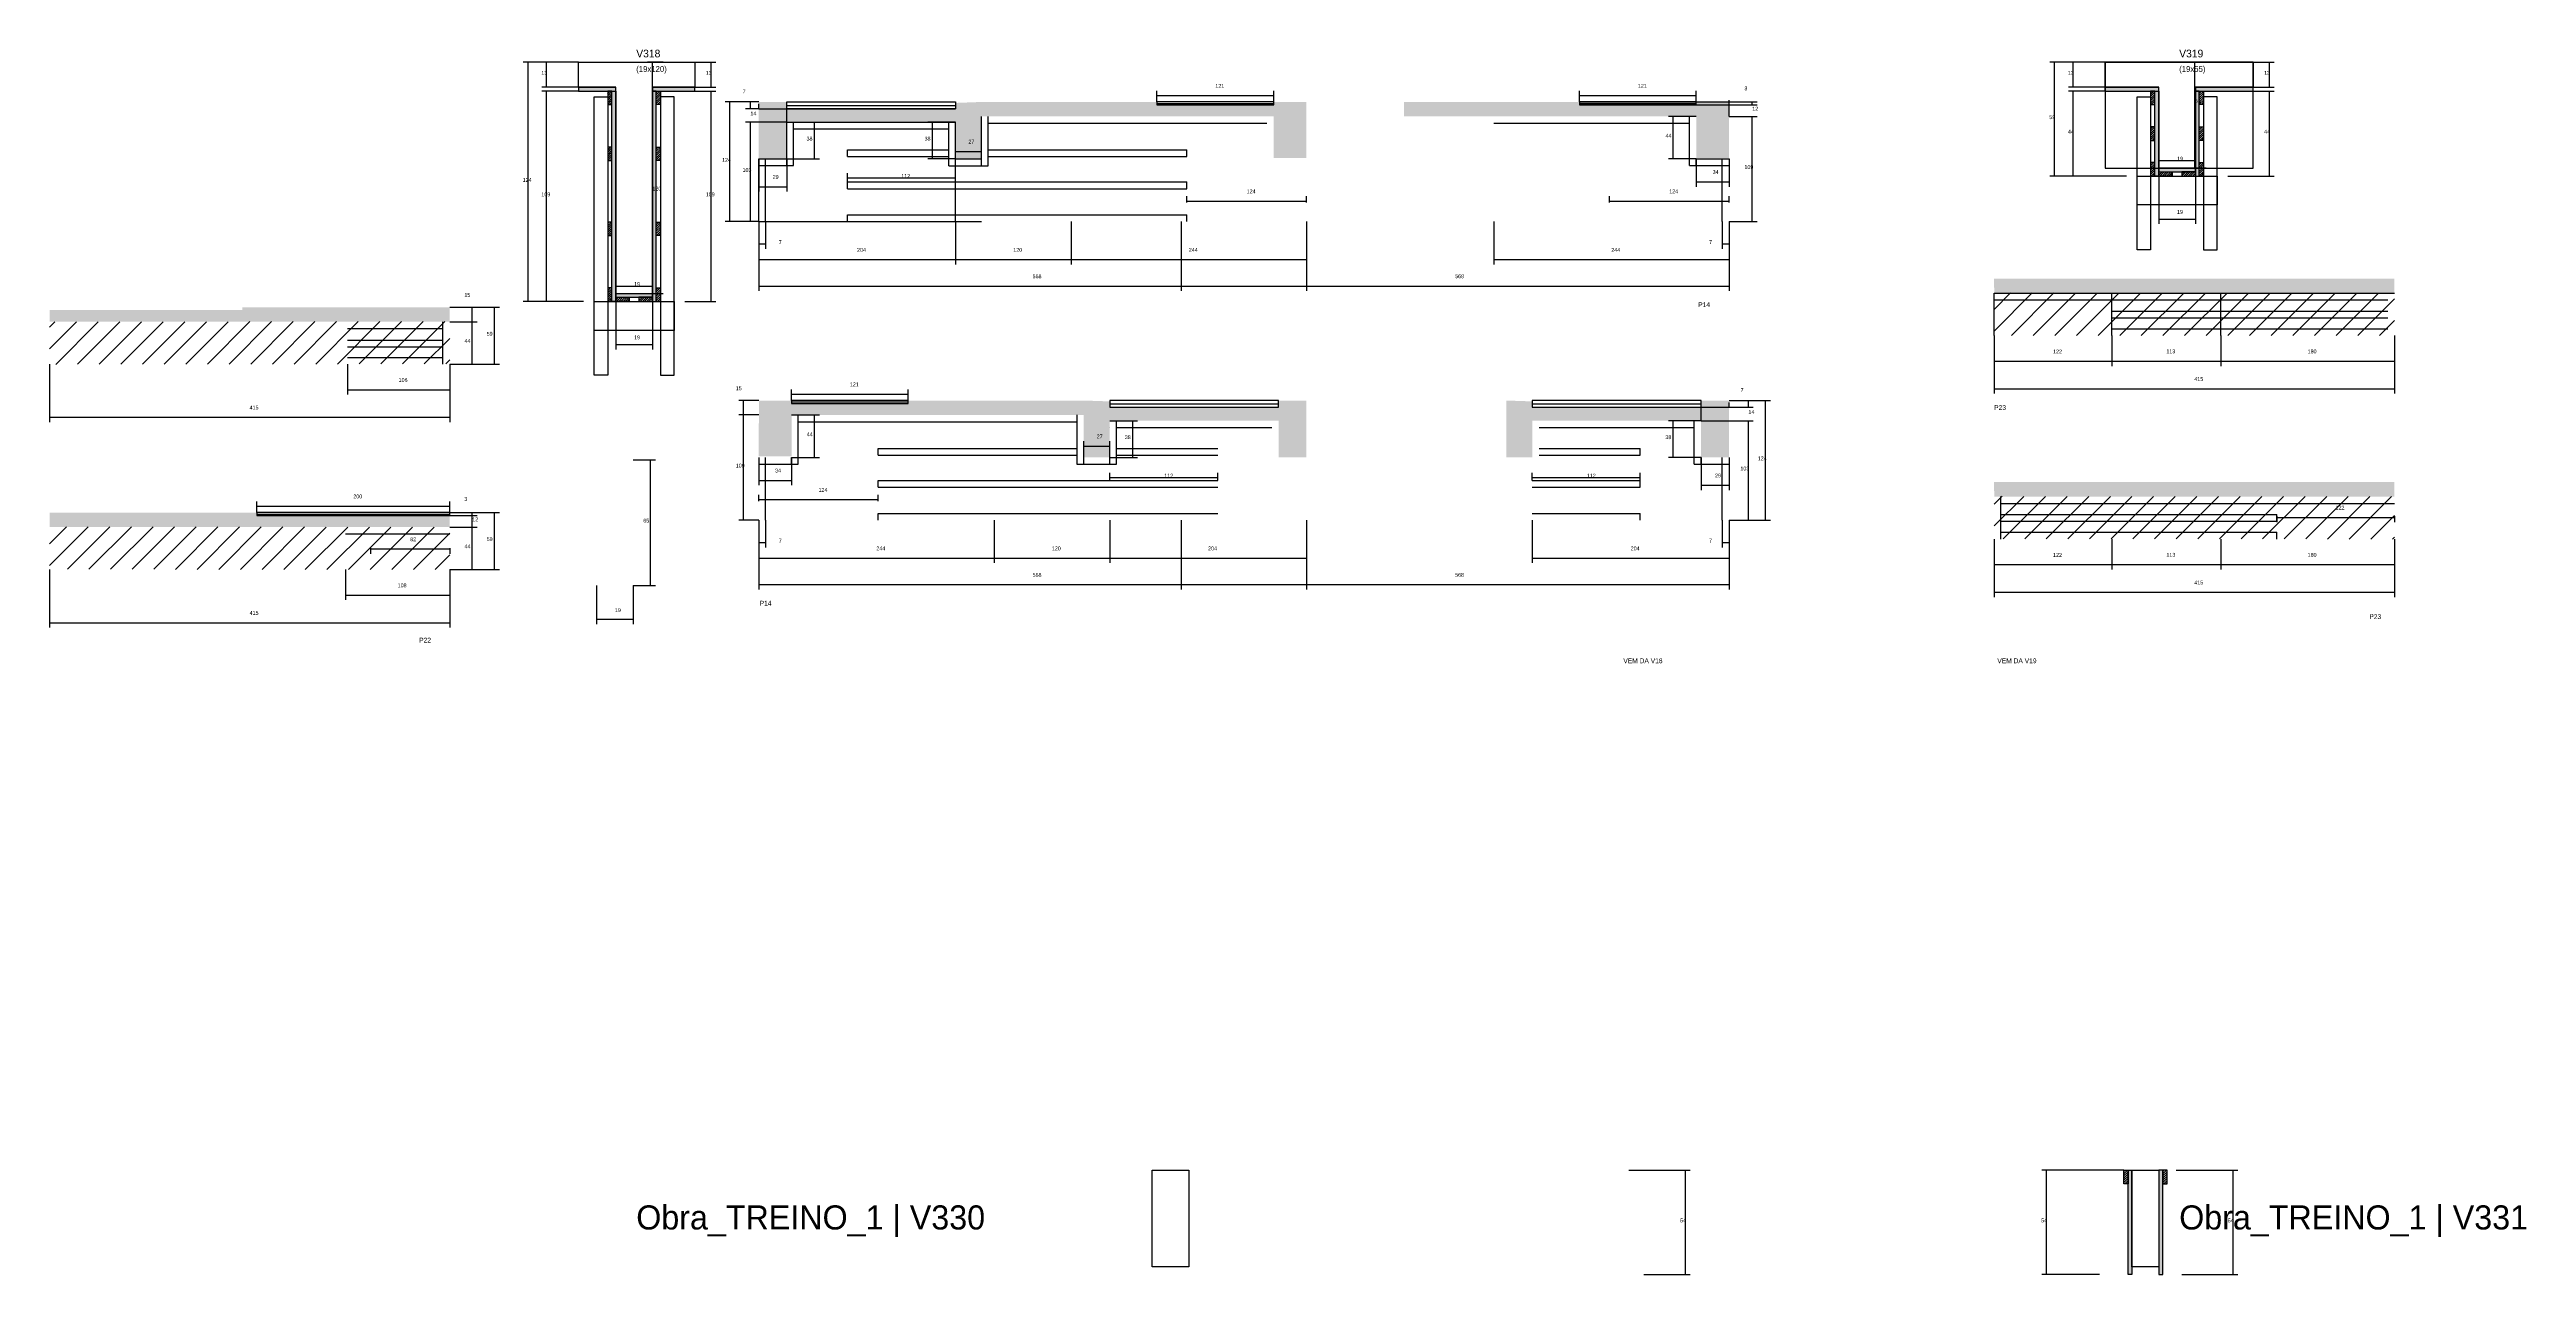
# Model space of a CAD drawing. Header units: metres. Extents: x -65046 to 21926, y -45195 to 1016.
# Drawn here: x 10592 to 13160, y -3457 to -2187 of the extents above; entities that cross this region are included whole.
import ezdxf

# ---------------------------------------------------------------- set-up
doc = ezdxf.new("R2010")
doc.units = ezdxf.units.M
for name, color, linetype in [('CONCRETO', 251, 'Continuous'), ('COTA', 241, 'Continuous'), ('Hachura', 253, 'Continuous'), ('LABEL_ID', 3, 'Continuous'), ('Madeira', 126, 'Continuous'), ('NOMENCLATURA', 7, 'Continuous'), ('Painéis', 200, 'Continuous'), ('REAPROVEITAMENTO', 251, 'Continuous'), ('SARR_2.2x7', 40, 'Continuous'), ('SARR_3.5x7', 81, 'Continuous'), ('SARR_EDITAR', 141, 'Continuous'), ('Texto Seção', 7, 'Continuous')]:
    doc.layers.add(name, color=color, linetype=linetype)

msp = doc.modelspace()

# ---------------------------------------------------------------- hatches: boundary and pattern name
at = {"layer": 'COTA'}
h = msp.add_hatch(dxfattribs=at)
h.set_pattern_fill('AR-CONC', scale=0.03)
h.paths.add_polyline_path([(11356, -2262.2), (11531, -2262.2), (11531, -2262.2), (11531, -2300.3), (11531, -2300.3), (11558, -2300.3), (11558, -2300.3), (11558, -2241.2), (11558, -2241.2), (11531, -2242.2), (11531, -2242.2), (11531, -2248.2), (11531, -2248.2), (11356, -2248.2), (11356, -2248.2), (11356, -2241.2), (11356, -2241.2), (11327, -2241.2), (11327, -2241.2), (11327, -2300.2), (11327, -2300.2), (11356, -2300.2), (11356, -2300.2), (11356, -2262.2)])
h = msp.add_hatch(dxfattribs=at)
h.set_pattern_fill('AR-CONC', scale=0.03)
h.paths.add_polyline_path([(11740, -2244.2), (11740, -2241.2), (11740, -2241.2), (11558, -2241.2), (11558, -2241.2), (11558, -2256.2), (11558, -2256.2), (11861, -2256.2), (11861, -2256.2), (11861, -2299.2), (11861, -2299.2), (11895, -2299.2), (11895, -2299.2), (11894.9, -2241.2), (11894.9, -2241.2), (11861, -2241.2), (11861, -2241.2), (11861, -2244.2), (11861, -2244.2), (11740, -2244.2)])
h = msp.add_hatch(dxfattribs=at)
h.set_pattern_fill('AR-CONC', scale=0.03)
h.paths.add_polyline_path([(12178.2, -2244.2), (12178.2, -2241.2), (12178.2, -2241.2), (11996.2, -2241.2), (11996.2, -2241.2), (11996.2, -2256.2), (11996.2, -2256.2), (12299.2, -2256.2), (12299.2, -2256.2), (12299.2, -2299.2), (12299.2, -2299.2), (12333.2, -2299.2), (12333.2, -2299.2), (12333.1, -2241.2), (12333.1, -2241.2), (12299.2, -2241.2), (12299.2, -2241.2), (12299.2, -2244.2), (12299.2, -2244.2), (12178.2, -2244.2)])
h = msp.add_hatch(dxfattribs=at)
h.set_pattern_fill('AR-CONC', scale=0.03)
h.paths.add_polyline_path([(13023.2, -2439.4), (13023.2, -2424.4), (13023.2, -2424.4), (12608, -2424.4), (12608, -2424.4), (12608.2, -2439.4), (12608.2, -2439.4), (13023.2, -2439.4)])
h = msp.add_hatch(dxfattribs=at)
h.set_pattern_fill('AR-CONC', scale=0.03)
h.paths.add_polyline_path([(10791.6, -2457), (10591.6, -2457), (10591.6, -2457), (10591.6, -2469), (10591.6, -2469), (11006.6, -2469), (11006.6, -2469), (11006.6, -2454), (11006.6, -2454), (10791.6, -2454), (10791.6, -2454), (10791.6, -2457)])
h = msp.add_hatch(dxfattribs=at)
h.set_pattern_fill('AR-CONC', scale=0.03)
h.paths.add_polyline_path([(11361, -2553.7), (11361, -2550.7), (11361, -2550.7), (11327.2, -2550.7), (11327.2, -2550.7), (11327, -2608.7), (11327, -2608.7), (11361, -2608.7), (11361, -2608.7), (11361, -2565.7), (11361, -2565.7), (11664, -2565.7), (11664, -2565.7), (11664, -2550.7), (11664, -2550.7), (11482, -2550.7), (11482, -2550.7), (11482, -2553.7), (11482, -2553.7), (11361, -2553.7)])
h = msp.add_hatch(dxfattribs=at)
h.set_pattern_fill('AR-CONC', scale=0.03)
h.paths.add_polyline_path([(11866, -2571.7), (11691, -2571.7), (11691, -2571.7), (11691, -2609.7), (11691, -2609.7), (11664, -2609.7), (11664, -2609.7), (11664, -2550.7), (11664, -2550.7), (11691, -2551.6), (11691, -2551.6), (11691, -2557.7), (11691, -2557.7), (11866, -2557.7), (11866, -2557.7), (11866, -2550.7), (11866, -2550.7), (11895, -2550.7), (11895, -2550.7), (11895, -2609.7), (11895, -2609.7), (11866, -2609.7), (11866, -2609.7), (11866, -2571.7)])
h = msp.add_hatch(dxfattribs=at)
h.set_pattern_fill('AR-CONC', scale=0.03)
h.paths.add_polyline_path([(12304.2, -2571.7), (12129.2, -2571.7), (12129.2, -2571.7), (12129.2, -2609.7), (12129.2, -2609.7), (12102.2, -2609.7), (12102.2, -2609.7), (12102.2, -2550.7), (12102.2, -2550.7), (12129.2, -2551.6), (12129.2, -2551.6), (12129.2, -2557.7), (12129.2, -2557.7), (12304.2, -2557.7), (12304.2, -2557.7), (12304.2, -2550.7), (12304.2, -2550.7), (12333.2, -2550.7), (12333.2, -2550.7), (12333.2, -2609.7), (12333.2, -2609.7), (12304.2, -2609.7), (12304.2, -2609.7), (12304.2, -2571.7)])
h = msp.add_hatch(dxfattribs=at)
h.set_pattern_fill('AR-CONC', scale=0.03)
h.paths.add_polyline_path([(13023.2, -2650.3), (13023.2, -2635.3), (13023.2, -2635.3), (12608, -2635.3), (12608, -2635.3), (12608.2, -2650.3), (12608.2, -2650.3), (13023.2, -2650.3)])
h = msp.add_hatch(dxfattribs=at)
h.set_pattern_fill('AR-CONC', scale=0.03)
h.paths.add_polyline_path([(10806.6, -2669.9), (11006.6, -2669.9), (11006.6, -2669.9), (11006.6, -2681.9), (11006.6, -2681.9), (10591.6, -2681.9), (10591.6, -2681.9), (10591.6, -2666.9), (10591.6, -2666.9), (10806.6, -2666.9), (10806.6, -2666.9), (10806.6, -2669.9)])
at = {"layer": 'Hachura'}
h = msp.add_hatch(color=8, dxfattribs=at)
h.dxf.hatch_style = 1
h.paths.add_polyline_path([(11178.8, -2230), (11178.8, -2226), (11178.8, -2226), (11140.2, -2226), (11140.2, -2226), (11140.2, -2230), (11140.2, -2230), (11178.8, -2230)])
h = msp.add_hatch(dxfattribs=at)
h.set_pattern_fill('ANSI31', scale=0.5)
h.paths.add_polyline_path([(11170.4, -2244), (11174.8, -2244), (11174.8, -2244), (11174.8, -2230), (11174.8, -2230), (11170.4, -2230), (11170.4, -2230), (11170.4, -2244)])
h = msp.add_hatch(color=8, dxfattribs=at)
h.dxf.hatch_style = 1
h.paths.add_polyline_path([(11174.8, -2230), (11178.8, -2230), (11178.8, -2230), (11178.8, -2448), (11178.8, -2448), (11174.8, -2448), (11174.8, -2448), (11174.8, -2230)])
h = msp.add_hatch(color=8, dxfattribs=at)
h.dxf.hatch_style = 1
h.paths.add_polyline_path([(11260.8, -2230), (11260.8, -2226), (11260.8, -2226), (11216.8, -2226), (11216.8, -2226), (11216.8, -2230), (11216.8, -2230), (11260.8, -2230)])
h = msp.add_hatch(color=8, dxfattribs=at)
h.dxf.hatch_style = 1
h.paths.add_polyline_path([(11220.8, -2228), (11216.8, -2228), (11216.8, -2228), (11216.8, -2448), (11216.8, -2448), (11220.8, -2448), (11220.8, -2448), (11220.8, -2228)])
h = msp.add_hatch(dxfattribs=at)
h.set_pattern_fill('ANSI31', scale=0.5)
h.paths.add_polyline_path([(11225.2, -2244), (11220.8, -2244), (11220.8, -2244), (11220.8, -2230), (11220.8, -2230), (11225.2, -2230), (11225.2, -2230), (11225.2, -2244)])
h = msp.add_hatch(color=8, dxfattribs=at)
h.dxf.hatch_style = 1
h.paths.add_polyline_path([(12778.8, -2230), (12778.8, -2226), (12778.8, -2226), (12723.2, -2226), (12723.2, -2226), (12723.2, -2230), (12723.2, -2230), (12778.8, -2230)])
h = msp.add_hatch(dxfattribs=at)
h.set_pattern_fill('ANSI31', scale=0.5)
h.paths.add_polyline_path([(12770.4, -2244), (12774.8, -2244), (12774.8, -2244), (12774.8, -2230), (12774.8, -2230), (12770.4, -2230), (12770.4, -2230), (12770.4, -2244)])
h = msp.add_hatch(color=8, dxfattribs=at)
h.dxf.hatch_style = 1
h.paths.add_polyline_path([(12774.8, -2230), (12778.8, -2230), (12778.8, -2230), (12778.8, -2318), (12778.8, -2318), (12774.8, -2318), (12774.8, -2318), (12774.8, -2230)])
h = msp.add_hatch(color=8, dxfattribs=at)
h.dxf.hatch_style = 1
h.paths.add_polyline_path([(12876.8, -2230), (12876.8, -2226), (12876.8, -2226), (12816.8, -2226), (12816.8, -2226), (12816.8, -2230), (12816.8, -2230), (12876.8, -2230)])
h = msp.add_hatch(color=8, dxfattribs=at)
h.dxf.hatch_style = 1
h.paths.add_polyline_path([(12820.8, -2228), (12816.8, -2228), (12816.8, -2228), (12816.8, -2318), (12816.8, -2318), (12820.8, -2318), (12820.8, -2318), (12820.8, -2228)])
h = msp.add_hatch(dxfattribs=at)
h.set_pattern_fill('ANSI31', scale=0.5)
h.paths.add_polyline_path([(12825.2, -2244), (12820.8, -2244), (12820.8, -2244), (12820.8, -2230), (12820.8, -2230), (12825.2, -2230), (12825.2, -2230), (12825.2, -2244)])
h = msp.add_hatch(dxfattribs=at)
h.set_pattern_fill('ANSI31', scale=0.5)
h.paths.add_polyline_path([(12770.4, -2281), (12774.8, -2281), (12774.8, -2281), (12774.8, -2267), (12774.8, -2267), (12770.4, -2267), (12770.4, -2267), (12770.4, -2281)])
h = msp.add_hatch(dxfattribs=at)
h.set_pattern_fill('ANSI31', scale=0.5)
h.paths.add_polyline_path([(12825.2, -2281), (12820.8, -2281), (12820.8, -2281), (12820.8, -2267), (12820.8, -2267), (12825.2, -2267), (12825.2, -2267), (12825.2, -2281)])
h = msp.add_hatch(dxfattribs=at)
h.set_pattern_fill('ANSI31', scale=0.5)
h.paths.add_polyline_path([(11170.4, -2302), (11174.8, -2302), (11174.8, -2302), (11174.8, -2288), (11174.8, -2288), (11170.4, -2288), (11170.4, -2288), (11170.4, -2302)])
h = msp.add_hatch(dxfattribs=at)
h.set_pattern_fill('ANSI31', scale=0.5)
h.paths.add_polyline_path([(11225.2, -2302), (11220.8, -2302), (11220.8, -2302), (11220.8, -2288), (11220.8, -2288), (11225.2, -2288), (11225.2, -2288), (11225.2, -2302)])
h = msp.add_hatch(dxfattribs=at)
h.set_pattern_fill('ANSI31', scale=0.5)
h.paths.add_polyline_path([(12770.4, -2318), (12774.8, -2318), (12774.8, -2318), (12774.8, -2304), (12774.8, -2304), (12770.4, -2304), (12770.4, -2304), (12770.4, -2318)])
h = msp.add_hatch(color=8, dxfattribs=at)
h.dxf.hatch_style = 1
h.paths.add_polyline_path([(12816.8, -2313.6), (12816.8, -2310), (12816.8, -2310), (12778.8, -2310), (12778.8, -2310), (12778.8, -2313.6), (12778.8, -2313.6), (12816.8, -2313.6)])
h = msp.add_hatch(dxfattribs=at)
h.set_pattern_fill('ANSI31', scale=0.5)
h.paths.add_polyline_path([(12825.2, -2318), (12820.8, -2318), (12820.8, -2318), (12820.8, -2304), (12820.8, -2304), (12825.2, -2304), (12825.2, -2304), (12825.2, -2318)])
h = msp.add_hatch(dxfattribs=at)
h.set_pattern_fill('ANSI31', scale=0.5)
h.paths.add_polyline_path([(12778.8, -2318), (12778.8, -2313.6), (12778.8, -2313.6), (12792.8, -2313.6), (12792.8, -2313.6), (12792.8, -2318), (12792.8, -2318), (12778.8, -2318)])
h = msp.add_hatch(dxfattribs=at)
h.set_pattern_fill('ANSI31', scale=0.5)
h.paths.add_polyline_path([(12816.8, -2318), (12816.8, -2313.6), (12816.8, -2313.6), (12802.8, -2313.6), (12802.8, -2313.6), (12802.8, -2318), (12802.8, -2318), (12816.8, -2318)])
h = msp.add_hatch(dxfattribs=at)
h.set_pattern_fill('ANSI31', scale=0.5)
h.paths.add_polyline_path([(11170.4, -2379.7), (11174.8, -2379.7), (11174.8, -2379.7), (11174.8, -2365.7), (11174.8, -2365.7), (11170.4, -2365.7), (11170.4, -2365.7), (11170.4, -2379.7)])
h = msp.add_hatch(dxfattribs=at)
h.set_pattern_fill('ANSI31', scale=0.5)
h.paths.add_polyline_path([(11225.2, -2379.7), (11220.8, -2379.7), (11220.8, -2379.7), (11220.8, -2365.7), (11220.8, -2365.7), (11225.2, -2365.7), (11225.2, -2365.7), (11225.2, -2379.7)])
h = msp.add_hatch(dxfattribs=at)
h.set_pattern_fill('ANSI31', scale=0.5)
h.paths.add_polyline_path([(11170.4, -2448), (11174.8, -2448), (11174.8, -2448), (11174.8, -2434), (11174.8, -2434), (11170.4, -2434), (11170.4, -2434), (11170.4, -2448)])
h = msp.add_hatch(color=8, dxfattribs=at)
h.dxf.hatch_style = 1
h.paths.add_polyline_path([(11216.8, -2443.6), (11216.8, -2440), (11216.8, -2440), (11178.8, -2440), (11178.8, -2440), (11178.8, -2443.6), (11178.8, -2443.6), (11216.8, -2443.6)])
h = msp.add_hatch(dxfattribs=at)
h.set_pattern_fill('ANSI31', scale=0.5)
h.paths.add_polyline_path([(11225.2, -2448), (11220.8, -2448), (11220.8, -2448), (11220.8, -2434), (11220.8, -2434), (11225.2, -2434), (11225.2, -2434), (11225.2, -2448)])
h = msp.add_hatch(dxfattribs=at)
h.set_pattern_fill('ANSI31', scale=0.5)
h.paths.add_polyline_path([(11178.8, -2448), (11178.8, -2443.6), (11178.8, -2443.6), (11192.8, -2443.6), (11192.8, -2443.6), (11192.8, -2448), (11192.8, -2448), (11178.8, -2448)])
h = msp.add_hatch(dxfattribs=at)
h.set_pattern_fill('ANSI31', scale=0.5)
h.paths.add_polyline_path([(11216.8, -2448), (11216.8, -2443.6), (11216.8, -2443.6), (11202.8, -2443.6), (11202.8, -2443.6), (11202.8, -2448), (11202.8, -2448), (11216.8, -2448)])
h = msp.add_hatch(dxfattribs=at)
h.set_pattern_fill('ANSI31', scale=0.5)
h.paths.add_polyline_path([(12747, -3362.6), (12742.6, -3362.6), (12742.6, -3362.6), (12742.6, -3348.6), (12742.6, -3348.6), (12747, -3348.6), (12747, -3348.6), (12747, -3362.6)])
h = msp.add_hatch(color=8, dxfattribs=at)
h.dxf.hatch_style = 1
h.paths.add_polyline_path([(12751, -3348.6), (12747, -3348.6), (12747, -3348.6), (12747, -3456.6), (12747, -3456.6), (12751, -3456.6), (12751, -3456.6), (12751, -3348.6)])
h = msp.add_hatch(color=8, dxfattribs=at)
h.dxf.hatch_style = 1
h.paths.add_polyline_path([(12783, -3348.6), (12779, -3348.6), (12779, -3348.6), (12779, -3456.6), (12779, -3456.6), (12783, -3456.6), (12783, -3456.6), (12783, -3348.6)])
h = msp.add_hatch(dxfattribs=at)
h.set_pattern_fill('ANSI31', scale=0.5)
h.paths.add_polyline_path([(12783, -3362.6), (12787.4, -3362.6), (12787.4, -3362.6), (12787.4, -3348.6), (12787.4, -3348.6), (12783, -3348.6), (12783, -3348.6), (12783, -3362.6)])
at = {"layer": 'REAPROVEITAMENTO'}
h = msp.add_hatch(dxfattribs=at)
h.set_pattern_fill('ANSI31', scale=5)
h.paths.add_polyline_path([(13023.2, -2483.4), (13023.2, -2439.4), (13023.2, -2439.4), (12608.2, -2439.2), (12608.2, -2439.2), (12608.2, -2483.2), (12608.2, -2483.2), (13023.2, -2483.4)])
h = msp.add_hatch(dxfattribs=at)
h.set_pattern_fill('ANSI31', scale=5)
h.paths.add_polyline_path([(11006.6, -2512.7), (11006.6, -2468.7), (11006.6, -2468.7), (10591.6, -2469.2), (10591.6, -2469.2), (10591.6, -2513.2), (10591.6, -2513.2), (11006.6, -2512.7)])
h = msp.add_hatch(dxfattribs=at)
h.set_pattern_fill('ANSI31', scale=5)
h.paths.add_polyline_path([(13023.2, -2694.3), (13023.2, -2650.3), (13023.2, -2650.3), (12608.2, -2650), (12608.2, -2650), (12608.2, -2694), (12608.2, -2694), (13023.2, -2694.3)])
h = msp.add_hatch(dxfattribs=at)
h.set_pattern_fill('ANSI31', scale=5)
h.paths.add_polyline_path([(10591.6, -2725.6), (10591.6, -2681.6), (10591.6, -2681.6), (11006.6, -2681.9), (11006.6, -2681.9), (11006.6, -2725.9), (11006.6, -2725.9), (10591.6, -2725.6)])

# ---------------------------------------------------------------- linework, layer by layer
at = {"layer": 'CONCRETO'}
for points in [[(11140.2, -2226), (11140.2, -2200), (11260.8, -2200), (11260.8, -2226), (11216.8, -2226), (11216.8, -2440), (11178.8, -2440), (11178.8, -2226)], [(12723.2, -2226), (12723.2, -2200), (12876.8, -2200), (12876.8, -2226), (12816.8, -2226), (12816.8, -2310), (12778.8, -2310), (12778.8, -2226)], [(12723.2, -2310), (12876.8, -2310), (12876.8, -2200), (12723.2, -2200)], [(11735, -3348.6), (11735, -3348.6), (11773, -3348.6), (11773, -3376.6), (11773, -3376.6), (11773, -3448.6), (11735, -3448.6), (11735, -3348.6)], [(12751, -3348.6), (12751, -3348.6), (12779, -3348.6), (12779, -3376.6), (12779, -3376.6), (12779, -3448.6), (12751, -3448.6), (12751, -3348.6)]]:
    msp.add_lwpolyline(points, close=True, dxfattribs=at)
at = {"layer": 'COTA'}
for p, q in [((11140.2, -2200), (11082.8, -2200)), ((11087.8, -2448), (11087.8, -2200)), ((11140.2, -2200), (11102.1, -2200)), ((11107.1, -2226), (11107.1, -2200)), ((11227.8, -2200), (11211.8, -2200)), ((11216.8, -2440), (11216.8, -2200)), ((11260.8, -2200), (11282.6, -2200)), ((11277.6, -2226), (11277.6, -2200)), ((12723.2, -2200), (12665.8, -2200)), ((12670.8, -2318), (12670.8, -2200)), ((12723.2, -2200), (12685.1, -2200)), ((12690.1, -2226), (12690.1, -2200)), ((12827.8, -2200), (12811.3, -2200)), ((12816.3, -2310), (12816.3, -2200)), ((12876.8, -2200), (12898.6, -2200)), ((12893.6, -2226), (12893.6, -2200)), ((11140.2, -2226), (11102.1, -2226)), ((11140.2, -2230), (11102.1, -2230)), ((11107.1, -2448), (11107.1, -2230)), ((11260.8, -2226), (11282.6, -2226)), ((11260.8, -2230), (11282.6, -2230)), ((11277.6, -2448), (11277.6, -2230)), ((11740, -2241.2), (11740, -2229.6)), ((11861, -2241.2), (11861, -2229.6)), ((12178.2, -2241.2), (12178.2, -2229.6)), ((12299.2, -2241.2), (12299.2, -2229.6)), ((12723.2, -2226), (12685.1, -2226)), ((12723.2, -2230), (12685.1, -2230)), ((12690.1, -2318), (12690.1, -2230)), ((12876.8, -2226), (12898.6, -2226)), ((12876.8, -2230), (12898.6, -2230)), ((12893.6, -2318), (12893.6, -2230)), ((11327, -2241.2), (11313.4, -2241.2)), ((11327, -2248.2), (11313.4, -2248.2)), ((11318.4, -2248.2), (11318.4, -2241.2)), ((11327, -2248.2), (11327, -2243.2)), ((11327, -2248.2), (11356, -2248.2)), ((11356, -2262.2), (11356, -2243.2)), ((11740, -2234.6), (11861, -2234.6)), ((12178.2, -2234.6), (12299.2, -2234.6)), ((12299.2, -2244.2), (12299.2, -2239.2)), ((12299.2, -2241.2), (12362.3, -2241.2)), ((12299.2, -2244.2), (12333.2, -2244.2)), ((12299.2, -2244.2), (12362.3, -2244.2)), ((12333.2, -2256.2), (12333.2, -2239.2)), ((12333.2, -2256.2), (12362.3, -2256.2)), ((12357.3, -2244.2), (12357.3, -2241.2)), ((12357.3, -2365.2), (12357.3, -2256.2)), ((11356, -2262.2), (11313.4, -2262.2)), ((11318.4, -2365.2), (11318.4, -2262.2)), ((12778.8, -2318), (12778.8, -2297)), ((12778.8, -2302), (12816.8, -2302)), ((12827.8, -2310), (12811.3, -2310)), ((12816.8, -2318), (12816.8, -2297)), ((12745.2, -2318), (12665.8, -2318)), ((12745.2, -2318), (12685.1, -2318)), ((12778.8, -2318), (12778.8, -2367.7)), ((12816.8, -2318), (12816.8, -2367.7)), ((12850.4, -2318), (12898.6, -2318)), ((12778.8, -2362.7), (12816.8, -2362.7)), ((11327, -2365.2), (11313.4, -2365.2)), ((11327, -2365.2), (11327, -2393.4)), ((11327, -2388.4), (11334, -2388.4)), ((11334, -2365.2), (11334, -2393.4)), ((11531, -2365.2), (11531, -2409.6)), ((11651, -2365.2), (11651, -2409.6)), ((11651, -2365.2), (11651, -2409.6)), ((11895, -2365.2), (11895, -2409.6)), ((12089.2, -2365.2), (12089.2, -2409.6)), ((12326.2, -2365.2), (12326.2, -2393.4)), ((12326.2, -2388.4), (12333.2, -2388.4)), ((12333.2, -2365.2), (12333.2, -2409.6)), ((12333.2, -2365.2), (12362.3, -2365.2)), ((12333.2, -2365.2), (12333.2, -2393.4)), ((11531, -2404.6), (11651, -2404.6)), ((11651, -2404.6), (11895, -2404.6)), ((12089.2, -2404.6), (12333.2, -2404.6)), ((11178.8, -2448), (11178.8, -2427)), ((11178.8, -2432), (11216.8, -2432)), ((11227.8, -2440), (11211.8, -2440)), ((11216.8, -2448), (11216.8, -2427)), ((11006.6, -2454), (11035, -2454)), ((11006.6, -2454), (11058.1, -2454)), ((11030, -2469), (11030, -2454)), ((11053.1, -2513), (11053.1, -2454)), ((11145.2, -2448), (11082.8, -2448)), ((11145.2, -2448), (11102.1, -2448)), ((11178.8, -2448), (11178.8, -2497.7)), ((11216.8, -2448), (11216.8, -2497.7)), ((11250.4, -2448), (11282.6, -2448)), ((11006.6, -2469), (11035, -2469)), ((11006.6, -2469), (11035, -2469)), ((11030, -2513), (11030, -2469)), ((12608.2, -2483.4), (12608.2, -2515)), ((12608.2, -2483.4), (12608.2, -2543.5)), ((12730.2, -2483.4), (12730.2, -2515)), ((12730.2, -2483.4), (12730.2, -2515)), ((12843.2, -2483.4), (12843.2, -2515)), ((12843.2, -2483.4), (12843.2, -2515)), ((13023.2, -2483.4), (13023.2, -2515)), ((13023.2, -2483.4), (13023.2, -2543.5)), ((10591.6, -2513), (10591.6, -2573.1)), ((10900.6, -2513), (10900.6, -2544.5)), ((11006.6, -2513), (11006.6, -2544.5)), ((11006.6, -2513), (11006.6, -2573.1)), ((11006.6, -2513), (11035, -2513)), ((11006.6, -2513), (11058.1, -2513)), ((11178.8, -2492.7), (11216.8, -2492.7)), ((12608.2, -2510), (12730.2, -2510)), ((12730.2, -2510), (12843.2, -2510)), ((12843.2, -2510), (13023.2, -2510)), ((10900.6, -2539.5), (11006.6, -2539.5)), ((11361, -2550.7), (11361, -2539.1)), ((11482, -2550.7), (11482, -2539.1)), ((12608.2, -2538.5), (13023.2, -2538.5)), ((10591.6, -2568.1), (11006.6, -2568.1)), ((11327, -2550.7), (11306.3, -2550.7)), ((11327, -2565.7), (11306.3, -2565.7)), ((11327, -2565.7), (11306.3, -2565.7)), ((11311.3, -2565.7), (11311.3, -2550.7)), ((11311.3, -2674.7), (11311.3, -2565.7)), ((11361, -2544.1), (11482, -2544.1)), ((12304.2, -2571.7), (12304.2, -2552.7)), ((12304.2, -2557.7), (12333.2, -2557.7)), ((12333.2, -2550.7), (12358.3, -2550.7)), ((12333.2, -2557.7), (12333.2, -2552.7)), ((12333.2, -2557.7), (12358.3, -2557.7)), ((12353.3, -2557.7), (12353.3, -2550.7)), ((12304.2, -2571.7), (12358.3, -2571.7)), ((12353.3, -2674.7), (12353.3, -2571.7)), ((11196.8, -2612.3), (11219.8, -2612.3)), ((11214.8, -2742.3), (11214.8, -2612.3)), ((10806.6, -2666.9), (10806.6, -2655.2)), ((10806.6, -2660.2), (11006.6, -2660.2)), ((11006.6, -2666.9), (11006.6, -2655.2)), ((11006.6, -2666.9), (11035, -2666.9)), ((11006.6, -2666.9), (11058.1, -2666.9)), ((11006.6, -2669.9), (11035, -2669.9)), ((11006.6, -2669.9), (11035, -2669.9)), ((11030, -2669.9), (11030, -2666.9)), ((11030, -2681.9), (11030, -2669.9)), ((11053.1, -2725.9), (11053.1, -2666.9)), ((12901.2, -2670.6), (12901.2, -2676.8)), ((13023.2, -2670.6), (13023.2, -2676.8)), ((11006.6, -2681.9), (11035, -2681.9)), ((11006.6, -2681.9), (11035, -2681.9)), ((11030, -2725.9), (11030, -2681.9)), ((11327, -2674.7), (11306.3, -2674.7)), ((11327, -2674.7), (11327, -2719.1)), ((11327, -2674.7), (11327, -2702.9)), ((11334, -2674.7), (11334, -2702.9)), ((11571, -2674.7), (11571, -2719.1)), ((11571, -2674.7), (11571, -2719.1)), ((11691, -2674.7), (11691, -2719.1)), ((12326.2, -2674.7), (12326.2, -2702.9)), ((12333.2, -2674.7), (12358.3, -2674.7)), ((12333.2, -2674.7), (12333.2, -2702.9)), ((12608.2, -2694.3), (12608.2, -2725.8)), ((12608.2, -2694.3), (12608.2, -2754.4)), ((12730.2, -2694.3), (12730.2, -2725.8)), ((12730.2, -2694.3), (12730.2, -2725.8)), ((12843.2, -2694.3), (12843.2, -2725.8)), ((12843.2, -2694.3), (12843.2, -2725.8)), ((12901.2, -2671.8), (13023.2, -2671.8)), ((13023.2, -2694.3), (13023.2, -2725.8)), ((13023.2, -2694.3), (13023.2, -2754.4)), ((10924.6, -2703.9), (10924.6, -2709.6)), ((10924.6, -2704.6), (11006.6, -2704.6)), ((11006.6, -2703.9), (11006.6, -2709.6)), ((11327, -2697.9), (11334, -2697.9)), ((11327, -2714.1), (11571, -2714.1)), ((11571, -2714.1), (11691, -2714.1)), ((12326.2, -2697.9), (12333.2, -2697.9)), ((12608.2, -2720.8), (12730.2, -2720.8)), ((12730.2, -2720.8), (12843.2, -2720.8)), ((12843.2, -2720.8), (13023.2, -2720.8)), ((10591.6, -2725.9), (10591.6, -2786)), ((10898.6, -2725.9), (10898.6, -2757.4)), ((11006.6, -2725.9), (11006.6, -2757.4)), ((11006.6, -2725.9), (11006.6, -2786)), ((11006.6, -2725.9), (11035, -2725.9)), ((11006.6, -2725.9), (11058.1, -2725.9)), ((11158.9, -2742.3), (11158.9, -2782.5)), ((11196.8, -2742.3), (11196.8, -2782.5)), ((11196.8, -2742.3), (11219.8, -2742.3)), ((10898.6, -2752.4), (11006.6, -2752.4)), ((12608.2, -2749.4), (13023.2, -2749.4)), ((10591.6, -2781), (11006.6, -2781)), ((11158.9, -2777.5), (11196.8, -2777.5)), ((12229.2, -3348.6), (12293, -3348.6)), ((12288, -3456.6), (12288, -3348.6)), ((12742.6, -3348.6), (12657.4, -3348.6)), ((12662.4, -3456.6), (12662.4, -3348.6)), ((12797, -3348.6), (12860.9, -3348.6)), ((12855.9, -3456.6), (12855.9, -3348.6)), ((12244.8, -3456.6), (12293, -3456.6)), ((12717.4, -3456.6), (12657.4, -3456.6)), ((12802.6, -3456.6), (12860.9, -3456.6))]:
    msp.add_line(p, q, dxfattribs=at)
at = {"layer": 'Madeira'}
for points in [[(11170.4, -2244), (11174.8, -2244), (11174.8, -2230), (11170.4, -2230)], [(11225.2, -2244), (11220.8, -2244), (11220.8, -2230), (11225.2, -2230)], [(12770.4, -2244), (12774.8, -2244), (12774.8, -2230), (12770.4, -2230)], [(12825.2, -2244), (12820.8, -2244), (12820.8, -2230), (12825.2, -2230)], [(12770.4, -2281), (12774.8, -2281), (12774.8, -2267), (12770.4, -2267)], [(12825.2, -2281), (12820.8, -2281), (12820.8, -2267), (12825.2, -2267)], [(11170.4, -2302), (11174.8, -2302), (11174.8, -2288), (11170.4, -2288)], [(11225.2, -2302), (11220.8, -2302), (11220.8, -2288), (11225.2, -2288)], [(12770.4, -2318), (12774.8, -2318), (12774.8, -2304), (12770.4, -2304)], [(12825.2, -2318), (12820.8, -2318), (12820.8, -2304), (12825.2, -2304)], [(12778.8, -2318), (12778.8, -2313.6), (12792.8, -2313.6), (12792.8, -2318)], [(12816.8, -2318), (12816.8, -2313.6), (12802.8, -2313.6), (12802.8, -2318)], [(11170.4, -2379.7), (11174.8, -2379.7), (11174.8, -2365.7), (11170.4, -2365.7)], [(11225.2, -2379.7), (11220.8, -2379.7), (11220.8, -2365.7), (11225.2, -2365.7)], [(11170.4, -2448), (11174.8, -2448), (11174.8, -2434), (11170.4, -2434)], [(11225.2, -2448), (11220.8, -2448), (11220.8, -2434), (11225.2, -2434)], [(11178.8, -2448), (11178.8, -2443.6), (11192.8, -2443.6), (11192.8, -2448)], [(11216.8, -2448), (11216.8, -2443.6), (11202.8, -2443.6), (11202.8, -2448)], [(12747, -3362.6), (12742.6, -3362.6), (12742.6, -3348.6), (12747, -3348.6)], [(12783, -3362.6), (12787.4, -3362.6), (12787.4, -3348.6), (12783, -3348.6)]]:
    msp.add_lwpolyline(points, close=True, dxfattribs=at)
at = {"layer": 'Painéis'}
for p, q in [((11140.2, -2226), (11178.8, -2226)), ((11216.8, -2226), (11260.8, -2226)), ((12723.2, -2226), (12778.8, -2226)), ((12723.2, -2230), (12723.2, -2226)), ((12778.8, -2230), (12778.8, -2226)), ((12778.8, -2318), (12778.8, -2230)), ((12816.8, -2226), (12876.8, -2226)), ((12816.8, -2230), (12816.8, -2226)), ((12816.8, -2318), (12816.8, -2230)), ((12876.8, -2230), (12876.8, -2226)), ((11327, -2241.2), (11292.1, -2241.2)), ((11297.1, -2365.2), (11297.1, -2241.2)), ((11356, -2241.2), (11531, -2241.2)), ((11356, -2248.2), (11356, -2241.2)), ((11356, -2248.2), (11531, -2248.2)), ((11558, -2300.3), (11558, -2256.2)), ((12178.2, -2241.2), (12299.2, -2241.2)), ((12178.2, -2244.2), (12299.2, -2244.2)), ((12299.2, -2256.2), (12270.4, -2256.2)), ((12275.4, -2300.2), (12275.4, -2256.2)), ((11356, -2262.2), (11531, -2262.2)), ((11356, -2300.2), (11356, -2262.2)), ((11356, -2262.2), (11389.9, -2262.2)), ((11384.9, -2300.2), (11384.9, -2262.2)), ((11531, -2262.2), (11502.2, -2262.2)), ((11507.2, -2300.3), (11507.2, -2262.2)), ((11531, -2300.3), (11531, -2262.2)), ((11327, -2300.2), (11356, -2300.2)), ((11327, -2365.2), (11327, -2300.2)), ((11327, -2300.2), (11327, -2334.1)), ((11356, -2300.2), (11389.9, -2300.2)), ((11356, -2300.2), (11356, -2334.1)), ((11531, -2300.3), (11502.2, -2300.3)), ((11531, -2300.3), (11531, -2287.4)), ((11531, -2292.4), (11558, -2292.4)), ((11531, -2300.3), (11558, -2300.3)), ((11531, -2365.2), (11531, -2300.3)), ((11558, -2300.3), (11558, -2287.4)), ((12299.2, -2300.2), (12270.4, -2300.2)), ((12299.2, -2300.2), (12333.2, -2300.2)), ((12299.2, -2300.2), (12299.2, -2329.1)), ((12333.2, -2300.2), (12333.2, -2329.1)), ((12778.8, -2310), (12816.8, -2310)), ((12778.8, -2313.6), (12778.8, -2310)), ((12816.8, -2313.6), (12816.8, -2310)), ((11327, -2329.1), (11356, -2329.1)), ((11419, -2324.1), (11419, -2314.9)), ((11419, -2319.9), (11531, -2319.9)), ((11531, -2324.1), (11531, -2314.9)), ((12299.2, -2324.1), (12333.2, -2324.1)), ((11771, -2345.4), (11771, -2339)), ((11771, -2344), (11895, -2344)), ((11895, -2345.4), (11895, -2339)), ((12209.2, -2345.4), (12209.2, -2339)), ((12209.2, -2344), (12333.2, -2344)), ((12333.2, -2345.4), (12333.2, -2339)), ((11327, -2365.2), (11292.1, -2365.2)), ((11327, -2365.2), (11558, -2365.2)), ((11327, -2365.2), (11327, -2409.6)), ((11327, -2365.2), (11327, -2437.1)), ((11531, -2365.2), (11531, -2409.6)), ((11765.2, -2365.2), (11765.2, -2437.1)), ((11895, -2365.2), (11895, -2437.1)), ((12333.2, -2365.2), (12333.2, -2437.1)), ((11327, -2404.6), (11531, -2404.6)), ((11327, -2432.1), (11895, -2432.1)), ((11765.2, -2432.1), (12333.2, -2432.1)), ((12608.2, -2439.4), (13023.2, -2439.4)), ((12608.2, -2483.4), (12608.2, -2439.4)), ((12730.2, -2483.4), (12730.2, -2439.4)), ((12843.2, -2483.4), (12843.2, -2439.4)), ((11361, -2565.7), (11389.9, -2565.7)), ((11384.9, -2609.7), (11384.9, -2565.7)), ((12333.2, -2550.7), (12376.1, -2550.7)), ((12371.1, -2674.7), (12371.1, -2550.7)), ((11664, -2609.7), (11664, -2592.9)), ((11691, -2571.7), (11719.9, -2571.7)), ((11691, -2609.7), (11691, -2592.9)), ((11714.9, -2609.7), (11714.9, -2571.7)), ((12304.2, -2571.7), (12270.4, -2571.7)), ((12275.4, -2609.7), (12275.4, -2571.7)), ((11327, -2609.7), (11327, -2638.6)), ((11361, -2609.7), (11389.9, -2609.7)), ((11361, -2609.7), (11361, -2638.6)), ((11664, -2597.9), (11691, -2597.9)), ((11691, -2609.7), (11719.9, -2609.7)), ((12304.2, -2609.7), (12270.4, -2609.7)), ((12304.2, -2609.7), (12304.2, -2643.5)), ((12333.2, -2609.7), (12333.2, -2643.5)), ((11327, -2633.6), (11361, -2633.6)), ((11691, -2633.6), (11691, -2625.6)), ((11691, -2630.6), (11803, -2630.6)), ((11803, -2633.6), (11803, -2625.6)), ((12129.2, -2633.6), (12129.2, -2625.6)), ((12129.2, -2630.6), (12241.2, -2630.6)), ((12241.2, -2633.6), (12241.2, -2625.6)), ((12304.2, -2638.5), (12333.2, -2638.5)), ((11327, -2654.9), (11327, -2648.4)), ((11327, -2653.4), (11451, -2653.4)), ((11451, -2654.9), (11451, -2648.4)), ((11327, -2674.7), (11327, -2746.5)), ((11691, -2674.7), (11691, -2719.1)), ((11765.2, -2674.7), (11765.2, -2746.5)), ((11895, -2674.7), (11895, -2719.1)), ((11895, -2674.7), (11895, -2746.5)), ((12129.2, -2674.7), (12129.2, -2719.1)), ((12333.2, -2674.7), (12376.1, -2674.7)), ((12333.2, -2674.7), (12333.2, -2719.1)), ((12333.2, -2674.7), (12333.2, -2746.5)), ((11691, -2714.1), (11895, -2714.1)), ((12129.2, -2714.1), (12333.2, -2714.1)), ((11327, -2741.5), (11895, -2741.5)), ((11765.2, -2741.5), (12333.2, -2741.5))]:
    msp.add_line(p, q, dxfattribs=at)
for points in [[(11178.8, -2230), (11178.8, -2226), (11140.2, -2226), (11140.2, -2230)], [(11174.8, -2230), (11178.8, -2230), (11178.8, -2448), (11174.8, -2448)], [(11260.8, -2230), (11260.8, -2226), (11216.8, -2226), (11216.8, -2230)], [(11220.8, -2230), (11216.8, -2230), (11216.8, -2448), (11220.8, -2448)], [(12778.8, -2230), (12778.8, -2226), (12723.2, -2226), (12723.2, -2230)], [(12774.8, -2230), (12778.8, -2230), (12778.8, -2318), (12774.8, -2318)], [(12876.8, -2230), (12876.8, -2226), (12816.8, -2226), (12816.8, -2230)], [(12820.8, -2230), (12816.8, -2230), (12816.8, -2318), (12820.8, -2318)], [(11531, -2248.2), (11356, -2248.2), (11356, -2241.2), (11531, -2241.2)], [(11861, -2241.2), (11740, -2241.2), (11740, -2244.2), (11861, -2244.2)], [(12299.2, -2241.2), (12178.2, -2241.2), (12178.2, -2244.2), (12299.2, -2244.2)], [(12816.8, -2313.6), (12816.8, -2310), (12778.8, -2310), (12778.8, -2313.6)], [(11216.8, -2443.6), (11216.8, -2440), (11178.8, -2440), (11178.8, -2443.6)], [(11482, -2550.7), (11361, -2550.7), (11361, -2553.7), (11482, -2553.7)], [(11691, -2557.7), (11866, -2557.7), (11866, -2550.7), (11691, -2550.7)], [(12129.2, -2557.7), (12304.2, -2557.7), (12304.2, -2550.7), (12129.2, -2550.7)], [(11006.6, -2666.9), (10806.6, -2666.9), (10806.6, -2669.9), (11006.6, -2669.9)], [(12747, -3348.6), (12751, -3348.6), (12751, -3456.6), (12747, -3456.6)], [(12783, -3348.6), (12779, -3348.6), (12779, -3456.6), (12783, -3456.6)]]:
    msp.add_lwpolyline(points, close=True, dxfattribs=at)
at = {"layer": 'SARR_2.2x7'}
for p, q in [((11356, -2244.7), (11531, -2244.7)), ((11565, -2307.3), (11565, -2256.2)), ((12292.2, -2307.2), (12292.2, -2256.2)), ((11363, -2307.2), (11363, -2262.2)), ((11363, -2269.2), (11524, -2269.2)), ((11524, -2307.3), (11524, -2262.2)), ((11531, -2269.2), (11531, -2269.2)), ((11565, -2263.2), (11651, -2263.2)), ((11651, -2263.2), (11854, -2263.2)), ((12089.2, -2263.2), (12292.2, -2263.2)), ((11327, -2307.2), (11356, -2307.2)), ((11334, -2365.2), (11334, -2300.2)), ((11356, -2307.2), (11356, -2300.2)), ((11356, -2307.2), (11363, -2307.2)), ((11419, -2290.8), (11524, -2290.8)), ((11419, -2297.8), (11419, -2290.8)), ((11419, -2297.8), (11524, -2297.8)), ((11524, -2307.3), (11531, -2307.3)), ((11531, -2295.8), (11531, -2295.8)), ((11531, -2307.3), (11531, -2300.3)), ((11531, -2302.8), (11531, -2302.8)), ((11531, -2307.3), (11558, -2307.3)), ((11558, -2307.3), (11558, -2300.3)), ((11558, -2302.8), (11558, -2302.8)), ((11558, -2307.3), (11565, -2307.3)), ((11565, -2290.8), (11651, -2290.8)), ((11565, -2297.8), (11651, -2297.8)), ((11651, -2290.8), (11771, -2290.8)), ((11651, -2297.8), (11771, -2297.8)), ((11771, -2297.8), (11771, -2290.8)), ((12292.2, -2307.2), (12299.2, -2307.2)), ((12299.2, -2307.2), (12299.2, -2300.2)), ((12299.2, -2307.2), (12333.2, -2307.2)), ((12326.2, -2365.2), (12326.2, -2300.2)), ((11419, -2324.1), (11531, -2324.1)), ((11419, -2331.1), (11419, -2324.1)), ((11419, -2331.1), (11531, -2331.1)), ((11531, -2324.1), (11651, -2324.1)), ((11531, -2331.1), (11651, -2331.1)), ((11651, -2324.1), (11771, -2324.1)), ((11651, -2331.1), (11771, -2331.1)), ((11771, -2331.1), (11771, -2324.1)), ((11419, -2358.2), (11531, -2358.2)), ((11419, -2365.2), (11419, -2358.2)), ((11531, -2358.2), (11651, -2358.2)), ((11651, -2358.2), (11771, -2358.2)), ((11771, -2365.2), (11771, -2358.2)), ((12608.2, -2446.4), (12730.2, -2446.4)), ((12730.2, -2446.4), (12843.2, -2446.4)), ((12730.2, -2457.9), (12843.2, -2457.9)), ((12730.2, -2464.9), (12843.2, -2464.9)), ((12843.2, -2446.4), (13016.3, -2446.4)), ((12843.2, -2457.9), (13016.3, -2457.9)), ((12843.2, -2464.9), (13016.3, -2464.9)), ((10900.6, -2476), (10999.6, -2476)), ((10900.6, -2488), (10999.6, -2488)), ((10999.6, -2513), (10999.6, -2469)), ((12730.2, -2476.4), (12843.2, -2476.4)), ((12843.2, -2476.4), (13016.3, -2476.4)), ((10900.6, -2495), (10999.6, -2495)), ((10900.6, -2506), (10999.6, -2506)), ((11368, -2616.7), (11368, -2565.7)), ((11657.1, -2616.7), (11657.1, -2565.7)), ((11691, -2554.2), (11866, -2554.2)), ((12129.2, -2554.2), (12304.2, -2554.2)), ((11368, -2572.7), (11571, -2572.7)), ((11571, -2572.7), (11657.1, -2572.7)), ((11691, -2578.7), (11691, -2578.7)), ((11698, -2616.7), (11698, -2571.7)), ((11698, -2578.7), (11859, -2578.7)), ((12136.2, -2578.7), (12297.2, -2578.7)), ((12297.2, -2616.7), (12297.2, -2571.7)), ((11327, -2616.7), (11361, -2616.7)), ((11334, -2674.7), (11334, -2609.7)), ((11361, -2616.7), (11361, -2609.7)), ((11361, -2616.7), (11368, -2616.7)), ((11451, -2600.3), (11571, -2600.3)), ((11451, -2607.3), (11451, -2600.3)), ((11451, -2607.3), (11571, -2607.3)), ((11571, -2600.3), (11657.1, -2600.3)), ((11571, -2607.3), (11657.1, -2607.3)), ((11657, -2616.7), (11664, -2616.7)), ((11664, -2616.7), (11664, -2609.7)), ((11664, -2612.3), (11664.1, -2612.3)), ((11664, -2616.7), (11691, -2616.7)), ((11691, -2605.3), (11691, -2605.3)), ((11691, -2616.7), (11691, -2609.7)), ((11691, -2612.3), (11691, -2612.3)), ((11691, -2616.7), (11698, -2616.7)), ((11698, -2600.3), (11803, -2600.3)), ((11698, -2607.3), (11803, -2607.3)), ((12136.2, -2600.3), (12241.2, -2600.3)), ((12136.2, -2607.3), (12241.2, -2607.3)), ((12241.2, -2607.3), (12241.2, -2600.3)), ((12297.2, -2616.7), (12304.2, -2616.7)), ((12304.2, -2616.7), (12304.2, -2609.7)), ((12304.2, -2616.7), (12333.2, -2616.7)), ((12326.2, -2674.7), (12326.2, -2609.7)), ((11451, -2633.6), (11571, -2633.6)), ((11451, -2640.6), (11451, -2633.6)), ((11451, -2640.6), (11571, -2640.6)), ((11571, -2633.6), (11691, -2633.6)), ((11571, -2640.6), (11691, -2640.6)), ((11691, -2633.6), (11803, -2633.6)), ((11691, -2640.6), (11803, -2640.6)), ((12129.2, -2633.6), (12241.2, -2633.6)), ((12129.2, -2640.6), (12241.2, -2640.6)), ((12241.2, -2640.6), (12241.2, -2633.6)), ((11451, -2667.7), (11571, -2667.7)), ((11451, -2674.7), (11451, -2667.7)), ((11571, -2667.7), (11691, -2667.7)), ((11691, -2667.7), (11803, -2667.7)), ((12129.2, -2667.7), (12241.2, -2667.7)), ((12241.2, -2674.7), (12241.2, -2667.7)), ((12615.2, -2694.3), (12615.2, -2650.3)), ((12615.2, -2657.3), (12730.2, -2657.3)), ((12615.2, -2668.8), (12730.2, -2668.8)), ((12730.2, -2657.3), (12843.2, -2657.3)), ((12730.2, -2668.8), (12843.2, -2668.8)), ((12843.2, -2657.3), (13023.2, -2657.3)), ((12843.2, -2668.8), (12901.2, -2668.8)), ((12901.2, -2675.8), (12901.2, -2668.8)), ((10898.6, -2688.9), (11006.6, -2688.9)), ((12615.2, -2675.8), (12730.2, -2675.8)), ((12615.2, -2687.3), (12730.2, -2687.3)), ((12730.2, -2675.8), (12843.2, -2675.8)), ((12730.2, -2687.3), (12843.2, -2687.3)), ((12843.2, -2675.8), (12901.2, -2675.8)), ((12843.2, -2687.3), (12901.2, -2687.3)), ((12901.2, -2694.3), (12901.2, -2687.3))]:
    msp.add_line(p, q, dxfattribs=at)
at = {"layer": 'SARR_3.5x7'}
for points in [[(11156.4, -2236), (11170.4, -2236), (11170.4, -2524.5), (11156.4, -2524.5)], [(11239.2, -2236), (11225.2, -2236), (11225.2, -2524.5), (11239.2, -2524.5)], [(12756.4, -2236), (12770.4, -2236), (12770.4, -2394.5), (12756.4, -2394.5)], [(12839.2, -2236), (12825.2, -2236), (12825.2, -2394.5), (12839.2, -2394.5)], [(12756.4, -2318), (12839.2, -2318), (12839.2, -2348), (12756.4, -2348)], [(11156.4, -2448), (11239.2, -2448), (11239.2, -2478), (11156.4, -2478)]]:
    msp.add_lwpolyline(points, close=True, dxfattribs=at)
at = {"layer": 'SARR_EDITAR'}
for p, q in [((11740, -2242.7), (11861, -2242.7)), ((12178.2, -2242.7), (12299.2, -2242.7)), ((11361, -2552.2), (11482, -2552.2)), ((10806.6, -2668.4), (11006.6, -2668.4))]:
    msp.add_line(p, q, dxfattribs=at)

# ---------------------------------------------------------------- texts
at = {"layer": 'COTA'}
for s, p in [('13', (11101.6, -2213)), ('13', (11272.1, -2213)), ('7', (11310.3, -2232.4)), ('121', (11800.5, -2226.5)), ('121', (12238.7, -2226.5)), ('3', (12349.1, -2229.1)), ('13', (12684.6, -2213)), ('13', (12888.1, -2213)), ('14', (11318.4, -2255.2)), ('12', (12357.3, -2250.2)), ('59', (12665.3, -2259)), ('55', (12816.3, -2242)), ('44', (12684.6, -2274)), ('44', (12888.1, -2274)), ('103', (11310.2, -2313.7)), ('109', (12349.2, -2310.7)), ('19', (12797.8, -2302)), ('124', (11082.3, -2324)), ('109', (11101.6, -2339)), ('120', (11216.8, -2333)), ('109', (11272.1, -2339)), ('19', (12797.8, -2357.2)), ('7', (11347.8, -2388.4)), ('7', (12312.5, -2388.4)), ('120', (11591, -2396.5)), ('244', (11773, -2396.5)), ('244', (12211.2, -2396.5)), ('15', (11021.8, -2443.3)), ('19', (11197.8, -2432)), ('44', (11021.9, -2491)), ('59', (11044.9, -2483.5)), ('19', (11197.8, -2487.2)), ('122', (12669.2, -2501.9)), ('113', (12786.7, -2501.7)), ('180', (12933.2, -2501.8)), ('106', (10953.6, -2531.4)), ('15', (11303.2, -2540)), ('121', (11421.5, -2536)), ('7', (12345.2, -2541.8)), ('415', (12815.7, -2530.4)), ('415', (10799.1, -2559.9)), ('14', (12353.3, -2564.7)), ('109', (11303.2, -2620.2)), ('103', (12345, -2623.2)), ('200', (10906.6, -2652.1)), ('3', (11021.7, -2654.7)), ('122', (12962.2, -2663.7)), ('82', (10965.6, -2696.5)), ('12', (11030, -2675.9)), ('59', (11044.9, -2696.4)), ('65', (11207.3, -2677.3)), ('7', (11347.8, -2697.9)), ('7', (12312.5, -2697.9)), ('44', (11021.9, -2703.9)), ('244', (11449, -2706)), ('120', (11631, -2706)), ('122', (12669.2, -2712.8)), ('113', (12786.7, -2712.6)), ('180', (12933.2, -2712.7)), ('108', (10952.6, -2744.3)), ('415', (12815.7, -2741.3)), ('415', (10799.1, -2772.9)), ('19', (11177.9, -2770)), ('54', (12282.5, -3402.6)), ('54', (12656.9, -3402.6)), ('54', (12850.4, -3402.6))]:
    msp.add_text(s, height=4, dxfattribs=at).set_placement(p)
at = {"layer": 'LABEL_ID'}
for s, p in [('Obra_TREINO_1 | V330', (11200, -3410)), ('Obra_TREINO_1 | V331', (12800, -3410))]:
    msp.add_text(s, height=25, dxfattribs=at).set_placement(p)
at = {"layer": 'NOMENCLATURA'}
for s, p in [('P14', (12301.2, -2453.9)), ('P23', (12608.1, -2560.5)), ('P14', (11328, -2763.3)), ('P23', (12997.2, -2777.2)), ('P22', (10974.9, -2801.6))]:
    msp.add_text(s, height=5, dxfattribs=at).set_placement(p)
at = {"layer": 'Painéis'}
for s, p in [('38', (11376.6, -2281.2)), ('38', (11499, -2281.3)), ('27', (11544.5, -2284.3)), ('44', (12267.3, -2278.2)), ('124', (11289, -2303.2)), ('29', (11341.5, -2321)), ('112', (11474.9, -2319.9)), ('124', (11833, -2335.9)), ('124', (12271.2, -2335.9)), ('34', (12316.2, -2315.9)), ('204', (11429, -2396.5)), ('568', (11611, -2423.9)), ('568', (12049.2, -2423.9)), ('44', (11376.8, -2587.7)), ('27', (11677.5, -2589.9)), ('38', (11706.6, -2590.7)), ('38', (12267.2, -2590.7)), ('124', (12363, -2612.7)), ('34', (11344, -2625.3)), ('124', (11389, -2645.4)), ('112', (11747.5, -2630.6)), ('112', (12185.7, -2630.6)), ('29', (12318.7, -2630.4)), ('204', (11793, -2706)), ('204', (12231.2, -2706)), ('568', (11611, -2733.4)), ('568', (12049.2, -2733.4))]:
    msp.add_text(s, height=4, dxfattribs=at).set_placement(p)
at = {"layer": 'Texto Seção'}
for s, height, p in [('V318', 8, (11200, -2195)), ('(19x120)', 6, (11200, -2210)), ('V319', 8, (12800, -2195)), ('(19x55)', 6, (12800, -2210)), ('VEM DA V18', 5, (12223.6, -2823)), ('VEM DA V19', 5, (12611.4, -2823))]:
    msp.add_text(s, height=height, dxfattribs=at).set_placement(p)

doc.saveas('drawing.dxf')
